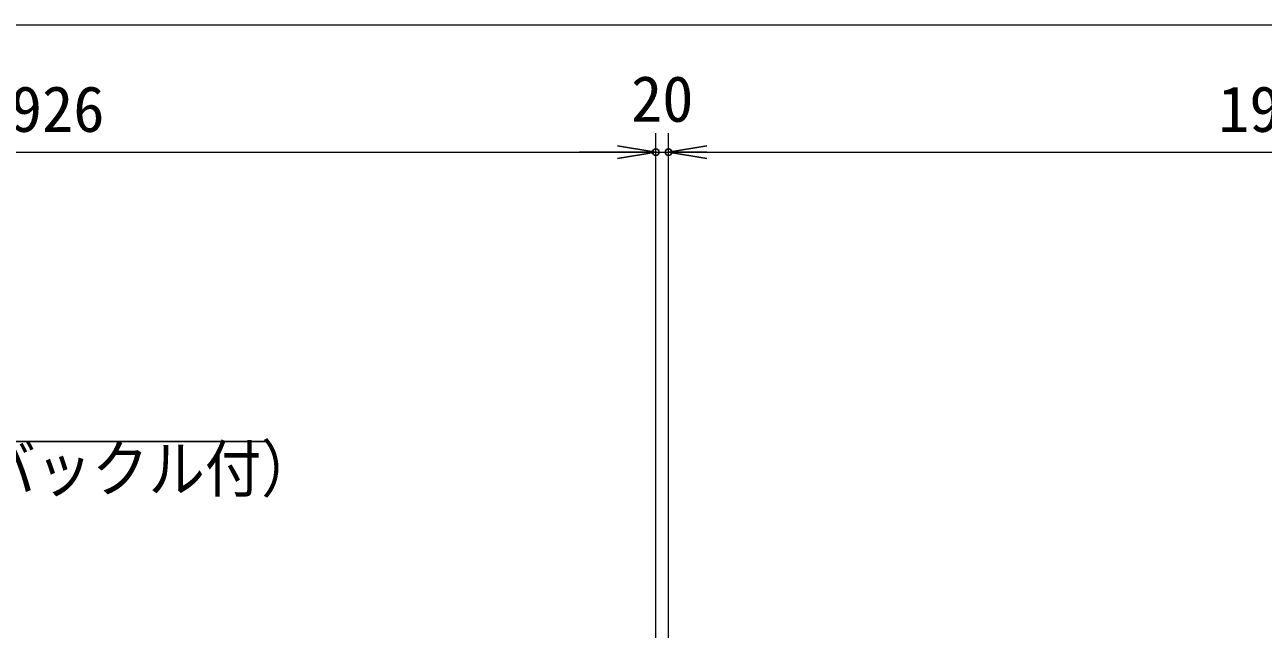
# Model space of a CAD drawing. Units: millimetres, scale not verified. Extents: x -6300 to 6300, y -4455 to 4455.
# Drawn here: x -3457 to -1512, y -101 to 848 of the extents above; entities that cross this region are included whole.
import ezdxf
from ezdxf.enums import TextEntityAlignment as Align

# ---------------------------------------------------------------- set-up
doc = ezdxf.new("R2010")
doc.units = ezdxf.units.MM
doc.header["$LTSCALE"] = 20
doc.header["$PDMODE"] = 32
doc.header["$PDSIZE"] = 10
for name, color, linetype, lineweight in [('0-1_D-STR-TXT', 7, 'Continuous', 25), ('0-9_D-STR-DIM', 7, 'Continuous', 13), ('1-1_1部材', 7, 'Continuous', 25)]:
    doc.layers.add(name, color=color, linetype=linetype, lineweight=lineweight)
doc.layers.add('0-A_0', color=7, linetype='Continuous')
doc.layers.add('0-B_Defpoints', color=7, linetype='Continuous')
doc.styles.add('ＭＳ ゴシック', font='')
doc.styles.get('ＭＳ ゴシック').set_extended_font_data('MS Gothic')

# ---------------------------------------------------------------- blocks, each defined once
blk = doc.blocks.new('_Open')
at = {"layer": '0-A_0'}
blk.add_line((-20, 3.333), (0, 0), dxfattribs=at)
blk.add_lwpolyline([(-20, -3.333), (0, 0), (-20, 0)], dxfattribs=at)
blk = doc.blocks.new('MLeader4')
at = {"layer": '1-1_1部材'}
blk.add_line((-4049.72, 71.27), (-4088.38, 24.31), dxfattribs=at)
for points in [[(-4058.38, 76.27), (-3990.77, 193.37), (-3089.98, 193.37), (-3079.18, 193.37)], [(-4067.04, 81.27), (-4088.38, 24.31), (-4058.38, 76.27)]]:
    blk.add_lwpolyline(points, dxfattribs=at)

msp = doc.modelspace()

# ---------------------------------------------------------------- linework, layer by layer
at = {"layer": '0-9_D-STR-DIM'}
for p, q in [((-4395.89, 847.71), (-515.89, 847.71)), ((-2465.89, -361.94), (-2465.89, 677.71)), ((-2465.89, -361.94), (-2465.89, 677.71)), ((-2445.89, -361.94), (-2445.89, 677.71)), ((-2445.89, -361.94), (-2445.89, 677.71)), ((-4331.89, 647.71), (-2525.89, 647.71)), ((-2525.89, 647.71), (-2585.89, 647.71)), ((-2465.89, 647.71), (-2445.89, 647.71)), ((-2385.89, 647.71), (-579.89, 647.71)), ((-2385.89, 647.71), (-2325.89, 647.71))]:
    msp.add_line(p, q, dxfattribs=at)
at = {"layer": '0-B_Defpoints'}
for p in [(-2465.89, 647.71), (-2445.89, 647.71)]:
    msp.add_point(p, dxfattribs=at)

# ---------------------------------------------------------------- block references
at = {"layer": '0-9_D-STR-DIM', "xscale": 3, "yscale": 3}
msp.add_blockref('_Open', (-2465.89, 647.71), dxfattribs=at)
msp.add_blockref('_Open', (-2465.89, 647.71), dxfattribs=at)
at = {"layer": '0-9_D-STR-DIM', "xscale": 3, "yscale": 3, "rotation": 180}
msp.add_blockref('_Open', (-2445.89, 647.71), dxfattribs=at)
msp.add_blockref('_Open', (-2445.89, 647.71), dxfattribs=at)
at = {"layer": '1-1_1部材'}
msp.add_blockref('MLeader4', (0, 0), dxfattribs=at)

# ---------------------------------------------------------------- texts
at = {"layer": '0-1_D-STR-TXT', "style": 'ＭＳ ゴシック', "width": 0.9}
msp.add_text('（M14ターンバックル付）', height=72.14, dxfattribs=at).set_placement((-4015.46, 92.85), align=Align.BOTTOM_LEFT)
at = {"layer": '0-9_D-STR-DIM', "style": 'ＭＳ ゴシック'}
for s, p in [('20', (-2504.92, 673.77)), ('1926', (-3528.45, 657.84)), ('1926', (-1582.45, 657.84))]:
    msp.add_text(s, height=72.14, dxfattribs=at).set_placement(p, align=Align.BOTTOM_LEFT)

doc.saveas('drawing.dxf')
